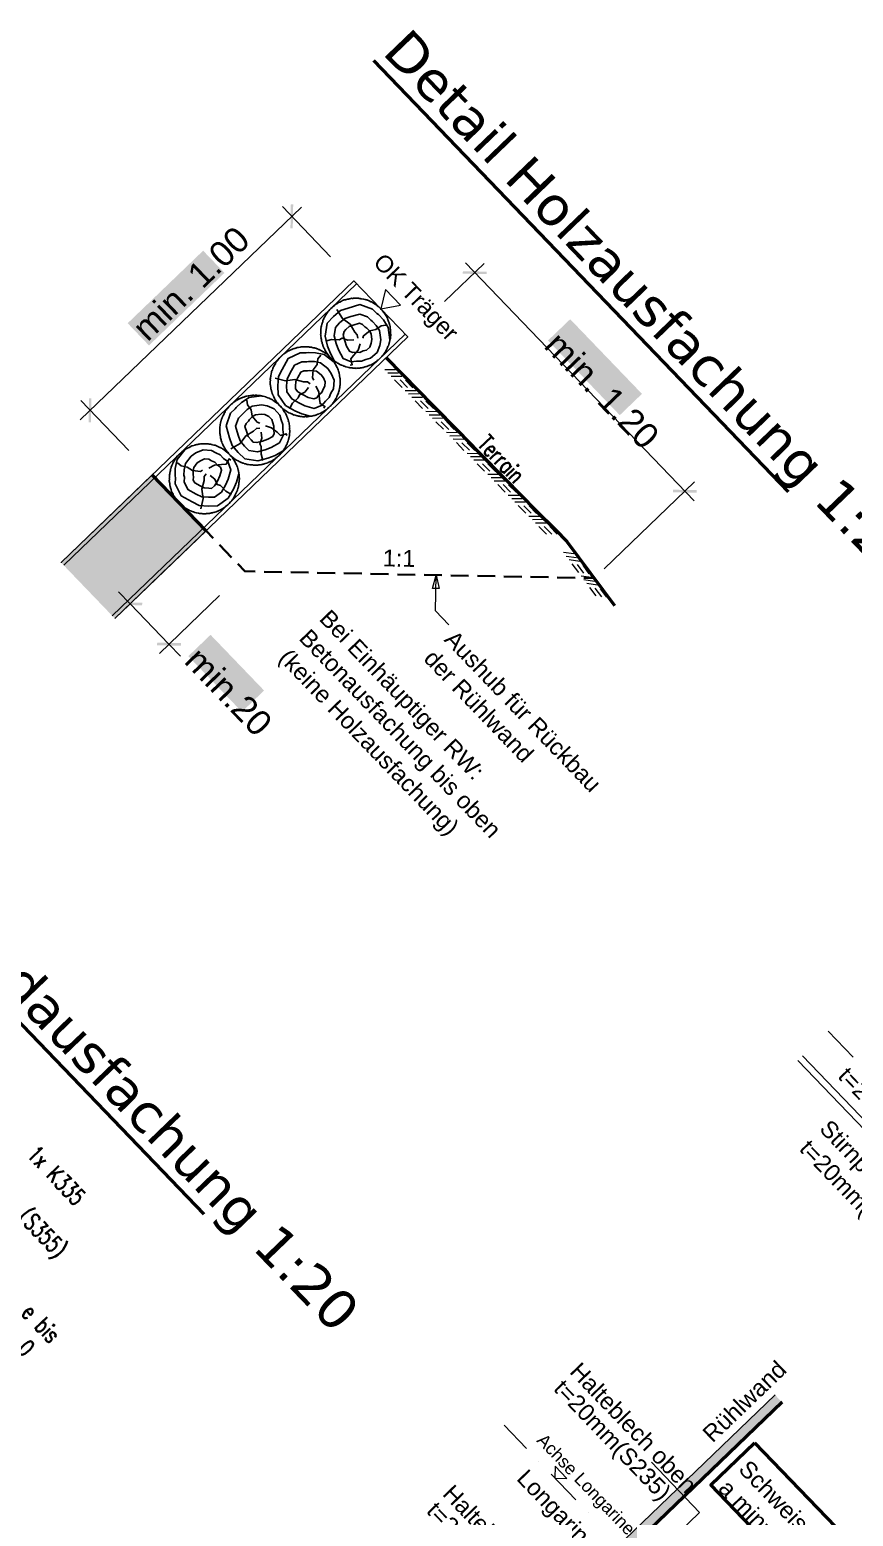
# Model space of a CAD drawing. Header units: metres. Extents: x 2687650.8 to 2687727.1, y 1234407.3 to 1234484.3.
# Drawn here: x 2687692.46 to 2687699.82, y 1234433.66 to 1234446.94 of the extents above; entities that cross this region are included whole.
import ezdxf

# ---------------------------------------------------------------- set-up
doc = ezdxf.new("R2010")
doc.units = ezdxf.units.M
for name, color, linetype in [('PDF_0', 7, 'Continuous'), ('PDF_A__BEML', 7, 'Continuous'), ('PDF_A__Text', 7, 'Continuous'), ('PDF_E_BETON', 7, 'Continuous'), ('PDF_S_1_SCHNITT', 7, 'Continuous'), ('PDF_STANDARD', 7, 'Continuous'), ('PDF_Text', 7, 'Continuous')]:
    doc.layers.add(name, color=color, linetype=linetype)
for name, color, linetype, true_color in [('PDF_A__Terrain', 7, 'Continuous', 0x7f7f7f), ('PDF_E_Farbe Beton', 7, 'Continuous', 0xdfff7f), ('PDF_E_Mauerwerk', 7, 'Continuous', 0xdd6d00), ('PDF_kan_sw_', 7, 'Continuous', 0xdadada), ('PDF_Rühlwand Träger u Vermassung', 7, 'Continuous', 0x0ac1ff)]:
    doc.layers.add(name, color=color, linetype=linetype, true_color=true_color)
doc.styles.add('PDF Arial', font='arial.ttf')
doc.styles.add('PDF Verdana', font='verdana.ttf')

# ---------------------------------------------------------------- blocks, each defined once
blk = doc.blocks.new('A$C1c84ec86')
at = {"layer": 'PDF_0', "transparency": 33554559}
for points in [[(3794, 2702.2), (3792.5, 2703.9), (3777.5, 2688.8), (3779, 2687.2)], [(4048.2, 2688.8), (4049.9, 2687.2), (4064.9, 2702.2), (4063.2, 2703.9)], [(3643.1, 2604.4), (3644.5, 2605.9), (3629.5, 2620.9), (3628, 2619.4)], [(3629.5, 2370.9), (3628, 2369.4), (3643.1, 2354.4), (3644.5, 2355.9)], [(3777.5, 2262.1), (3779, 2260.4), (3794, 2275.5), (3792.5, 2277.2)], [(3844.1, 2275.5), (3842.5, 2277.2), (3827.4, 2262.1), (3829.1, 2260.4)]]:
    blk.add_hatch(color=256, dxfattribs=at).paths.add_polyline_path(points)
at = {"layer": 'PDF_A__BEML', "true_color": 0xffffff, "transparency": 33554559}
for points in [[(3874.8, 2728.2), (3874.8, 2700.7), (3967.3, 2700.7), (3967.3, 2728.2)], [(3603.5, 2440.8), (3631, 2440.8), (3631, 2534.3), (3603.5, 2534.3)], [(3855.4, 2301.3), (3855.4, 2273.8), (3924.4, 2273.8), (3924.4, 2301.3)]]:
    blk.add_hatch(color=7, dxfattribs=at).paths.add_polyline_path(points)
at = {"layer": 'PDF_E_Farbe Beton', "true_color": 0xbfff7f, "transparency": 33554559}
for points in [[(3785.7, 2362.7), (3716.3, 2362.7), (3716.3, 2249.8), (3785.7, 2249.8)], [(4703.3, 2194.2), (4694.2, 2194.2), (4694.2, 1887), (4703.3, 1887)]]:
    blk.add_hatch(color=71, dxfattribs=at).paths.add_polyline_path(points)
at = {"layer": 'PDF_A__BEML', "lineweight": 25}
for points in [[(3773.7, 2695.6), (4068.5, 2695.6)], [(3785.7, 2658.2), (3785.7, 2707.5)], [(4056.5, 2595.5), (4056.5, 2707.5)], [(3636.3, 2350.6), (3636.3, 2624.7)], [(3686.2, 2612.6), (3624.2, 2612.6)], [(3686.2, 2362.7), (3624.2, 2362.7)], [(3835.7, 2331.3), (3835.7, 2256.8)], [(3785.7, 2318.8), (3785.7, 2256.8)], [(3850.7, 2268.7), (3835.7, 2268.7), (3785.7, 2268.7), (3770.7, 2268.7)]]:
    blk.add_lwpolyline(points, dxfattribs=at)
at = {"layer": 'PDF_A__Terrain', "lineweight": 18}
for points in [[(3785.7, 2585.8), (3802.4, 2586), (3815.6, 2586.2), (3828.7, 2586.2), (3841.8, 2586.4), (3854.9, 2586.6), (3868.1, 2586.6), (3881.2, 2586.8), (3894.3, 2587), (3907.4, 2587.2), (3920.6, 2587.2), (3933.7, 2587.5), (3946.8, 2587.7), (3959.9, 2587.9), (3973.1, 2587.9), (3986.2, 2588.1), (3999.3, 2588.3), (4016, 2588.5), (4031.7, 2586.4), (4044.8, 2584.9), (4057.7, 2583.2), (4070.8, 2581.7), (4086.5, 2579.6)], [(3799.3, 2584.3), (3792.5, 2577.5)], [(3803.3, 2584.3), (3796.7, 2577.5)], [(3807.5, 2584.5), (3801, 2577.5)], [(3805.2, 2577.5), (3814.7, 2577.7)], [(3808.6, 2581.1), (3818.1, 2581.1)], [(3812, 2584.5), (3821.5, 2584.5)], [(3825.5, 2584.7), (3818.7, 2577.7)], [(3829.5, 2584.7), (3823, 2577.7)], [(3833.8, 2584.7), (3827.2, 2577.9)], [(3831.4, 2577.9), (3841, 2577.9)], [(3834.8, 2581.3), (3844.4, 2581.5)], [(3838.2, 2584.7), (3847.7, 2584.9)], [(3851.8, 2584.9), (3845, 2578.1)], [(3855.8, 2584.9), (3849.2, 2578.1)], [(3860, 2585.1), (3853.5, 2578.1)], [(3857.7, 2578.1), (3867.2, 2578.4)], [(3861.1, 2581.7), (3870.6, 2581.7)], [(3864.5, 2585.1), (3874, 2585.1)], [(3878, 2585.3), (3871.2, 2578.4)], [(3882, 2585.3), (3875.5, 2578.4)], [(3886.3, 2585.3), (3879.7, 2578.6)], [(3883.9, 2578.6), (3893.5, 2578.6)], [(3887.3, 2582), (3896.9, 2582.2)], [(3890.7, 2585.3), (3900.2, 2585.6)], [(3904.3, 2585.6), (3897.5, 2578.8)], [(3908.3, 2585.6), (3901.7, 2578.8)], [(3912.5, 2585.6), (3906, 2578.8)], [(3910.2, 2578.8), (3919.7, 2579)], [(3913.6, 2582.2), (3923.1, 2582.4)], [(3917, 2585.8), (3926.5, 2585.8)], [(3930.5, 2585.8), (3923.7, 2579)], [(3934.5, 2586), (3928, 2579)], [(3938.8, 2586), (3932.2, 2579)], [(3936.4, 2579.2), (3946, 2579.2)], [(3939.8, 2582.6), (3949.3, 2582.6)], [(3943.2, 2586), (3952.7, 2586.2)], [(3956.8, 2586.2), (3950, 2579.2)], [(3960.8, 2586.2), (3954.4, 2579.4)], [(3965, 2586.2), (3958.4, 2579.4)], [(3962.7, 2579.4), (3972.2, 2579.6)], [(3966.1, 2582.8), (3975.6, 2583)], [(3969.5, 2586.4), (3979, 2586.4)], [(3983, 2586.4), (3976.2, 2579.6)], [(3987, 2586.6), (3980.7, 2579.6)], [(3991.5, 2586.6), (3984.7, 2579.6)], [(3988.9, 2579.8), (3998.5, 2579.8)], [(3992.3, 2583.2), (4001.8, 2583.2)], [(3995.7, 2586.6), (4005.2, 2586.8)], [(4028.3, 2585.3), (4020.9, 2579.4)], [(4032.3, 2584.7), (4025.1, 2578.8)], [(4036.8, 2584.3), (4029.1, 2578.4)], [(4033.4, 2577.9), (4042.9, 2576.7)], [(4037.2, 2580.9), (4046.5, 2579.6)], [(4041, 2583.9), (4050.3, 2582.6)], [(4054.3, 2582.2), (4046.9, 2576.2)], [(4058.6, 2581.5), (4051.2, 2575.6)], [(4062.8, 2581.1), (4055.2, 2575.2)], [(4063.2, 2577.5), (4072.8, 2576.5)], [(4067, 2580.5), (4076.3, 2579.4)], [(4059.4, 2574.5), (4068.9, 2573.5)]]:
    blk.add_lwpolyline(points, dxfattribs=at)
at = {"layer": 'PDF_A__Text', "lineweight": 35}
for points in [[(3898.3, 2604.8), (3904.9, 2604.8)], [(3901.7, 2604.8), (3901.7, 2589.8)], [(3906.8, 2595.5), (3912.3, 2595.5), (3912.3, 2597), (3911.9, 2598.3), (3911.5, 2599.1), (3910.6, 2599.7), (3909.1, 2599.7), (3908.3, 2599.1), (3907.2, 2597.6), (3906.8, 2595.5), (3906.8, 2594), (3907.2, 2591.9), (3908.3, 2590.4), (3909.1, 2589.8), (3910.6, 2589.8), (3911.5, 2590.4), (3912.3, 2591.9)], [(3915.1, 2589.8), (3915.1, 2599.7)], [(3915.1, 2595.5), (3915.7, 2597.6), (3916.5, 2599.1), (3917.4, 2599.7), (3918.9, 2599.7)], [(3921.2, 2589.8), (3921.2, 2599.7)], [(3921.2, 2595.5), (3921.6, 2597.6), (3922.7, 2599.1), (3923.5, 2599.7), (3925, 2599.7)], [(3932.8, 2597.6), (3931.8, 2599.1), (3930.9, 2599.7), (3929.4, 2599.7), (3928.6, 2599.1), (3927.8, 2597.6), (3927.1, 2595.5), (3927.1, 2594), (3927.8, 2591.9), (3928.6, 2590.4), (3929.4, 2589.8), (3930.9, 2589.8), (3931.8, 2590.4), (3932.8, 2591.9)], [(3932.8, 2599.7), (3932.8, 2589.8)], [(3936.4, 2599.7), (3936.4, 2589.8)], [(3939.8, 2589.8), (3939.8, 2599.7)], [(3939.8, 2597), (3941.1, 2599.1), (3942.1, 2599.7), (3943.4, 2599.7), (3944.5, 2599.1), (3944.9, 2597), (3944.9, 2589.8)], [(4079.3, 1872), (4080.2, 1872.9), (4081.6, 1875), (4081.6, 1859.9)], [(4103.4, 1859.9), (4103.4, 1875)], [(4110, 1875), (4103.4, 1864.8)], [(4114, 1875), (4119.3, 1875), (4116.4, 1869.3), (4117.8, 1869.3), (4118.7, 1868.4), (4119.3, 1867.8), (4119.7, 1865.7), (4119.7, 1864.2), (4119.3, 1862.1), (4118.3, 1860.6), (4117, 1859.9), (4115.5, 1859.9), (4114, 1860.6), (4113.6, 1861.4), (4113.2, 1862.7)], [(4123.3, 1875), (4128.4, 1875), (4125.7, 1869.3), (4127.1, 1869.3), (4128, 1868.4), (4128.4, 1867.8), (4129.1, 1865.7), (4129.1, 1864.2), (4128.4, 1862.1), (4127.6, 1860.6), (4126.1, 1859.9), (4124.8, 1859.9), (4123.3, 1860.6), (4122.9, 1861.4), (4122.5, 1862.7)], [(4137.3, 1875), (4132.7, 1875), (4132.2, 1868.4), (4132.7, 1869.3), (4134.1, 1869.9), (4135.4, 1869.9), (4136.9, 1869.3), (4137.7, 1867.8), (4138.2, 1865.7), (4138.2, 1864.2), (4137.7, 1862.1), (4136.9, 1860.6), (4135.4, 1859.9), (4134.1, 1859.9), (4132.7, 1860.6), (4132.2, 1861.4), (4131.8, 1862.7)], [(4086.7, 1859.9), (4091.8, 1869.9)], [(4091.8, 1859.9), (4086.7, 1869.9)], [(4105.8, 1868.4), (4110, 1859.9)], [(4126.1, 1828.6), (4125.2, 1830.1), (4123.8, 1830.7), (4122.1, 1830.7), (4120.6, 1830.1), (4119.7, 1828.6), (4119.7, 1827.1), (4120.2, 1825.9), (4120.6, 1825), (4121.6, 1824.4), (4124.4, 1822.9), (4125.2, 1822.3), (4125.7, 1821.4), (4126.1, 1820.2), (4126.1, 1818), (4125.2, 1816.6), (4123.8, 1815.7), (4122.1, 1815.7), (4120.6, 1816.6), (4119.7, 1818)], [(4129.9, 1830.7), (4135, 1830.7), (4132.2, 1825), (4133.7, 1825), (4134.6, 1824.4), (4135, 1823.8), (4135.4, 1821.4), (4135.4, 1820.2), (4135, 1818), (4134.1, 1816.6), (4132.7, 1815.7), (4131.4, 1815.7), (4129.9, 1816.6), (4129.5, 1817.2), (4129.1, 1818.7)], [(4143.9, 1830.7), (4139.2, 1830.7), (4138.8, 1824.4), (4139.2, 1825), (4140.5, 1825.9), (4142, 1825.9), (4143.4, 1825), (4144.3, 1823.8), (4144.7, 1821.4), (4144.7, 1820.2), (4144.3, 1818), (4143.4, 1816.6), (4142, 1815.7), (4140.5, 1815.7), (4139.2, 1816.6), (4138.8, 1817.2), (4138.2, 1818.7)], [(4153.2, 1830.7), (4148.5, 1830.7), (4148.1, 1824.4), (4148.5, 1825), (4149.8, 1825.9), (4151.3, 1825.9), (4152.5, 1825), (4153.6, 1823.8), (4154, 1821.4), (4154, 1820.2), (4153.6, 1818), (4152.5, 1816.6), (4151.3, 1815.7), (4149.8, 1815.7), (4148.5, 1816.6), (4148.1, 1817.2), (4147.5, 1818.7)], [(4176.3, 1764.3), (4182, 1764.3), (4182, 1765.8), (4181.5, 1767.2), (4180.9, 1767.9), (4180.1, 1768.7), (4178.6, 1768.7), (4177.7, 1767.9), (4176.9, 1766.4), (4176.3, 1764.3), (4176.3, 1763), (4176.9, 1760.7), (4177.7, 1759.4), (4178.6, 1758.6), (4180.1, 1758.6), (4180.9, 1759.4), (4182, 1760.7)], [(4193.6, 1758.6), (4193.6, 1773.6)], [(4193.6, 1766.4), (4194.5, 1767.9), (4195.3, 1768.7), (4196.8, 1768.7), (4197.6, 1767.9), (4198.7, 1766.4), (4199.1, 1764.3), (4199.1, 1763), (4198.7, 1760.7), (4197.6, 1759.4), (4196.8, 1758.6), (4195.3, 1758.6), (4194.5, 1759.4), (4193.6, 1760.7)], [(4202.7, 1768.7), (4202.7, 1758.6)], [(4211.2, 1766.4), (4210.8, 1767.9), (4209.3, 1768.7), (4208, 1768.7), (4206.5, 1767.9), (4206.1, 1766.4), (4206.5, 1765.1), (4207.4, 1764.3), (4209.7, 1763.6), (4210.8, 1763), (4211.2, 1761.5), (4211.2, 1760.7), (4210.8, 1759.4), (4209.3, 1758.6), (4208, 1758.6), (4206.5, 1759.4), (4206.1, 1760.7)]]:
    blk.add_lwpolyline(points, dxfattribs=at)
for points in [[(3936, 2604), (3936.4, 2603.3), (3937.1, 2604), (3936.4, 2604.8)], [(4202.3, 1773), (4202.7, 1772.1), (4203.4, 1773), (4202.7, 1773.6)], [(4200, 1748.6), (4198.7, 1748), (4197.6, 1745.9), (4197.2, 1742.3), (4197.2, 1740.1), (4197.6, 1736.5), (4198.7, 1734.4), (4200, 1733.6), (4201, 1733.6), (4202.3, 1734.4), (4203.4, 1736.5), (4203.8, 1740.1), (4203.8, 1742.3), (4203.4, 1745.9), (4202.3, 1748), (4201, 1748.6)]]:
    blk.add_lwpolyline(points, close=True, dxfattribs=at)
for centre, radius, start, end in [((4135, 1822.3), 21.9, 148.4845, 211.5155), ((4139.5, 1822.3), 20.7, 326.5028, 33.4972)]:
    blk.add_arc(centre, radius, start, end, dxfattribs=at)
at = {"layer": 'PDF_E_BETON', "lineweight": 50}
for points in [[(3785.7, 2585.8), (3806.5, 2586), (3845.2, 2586.4), (3877.4, 2586.8), (3903.2, 2587), (3937.1, 2587.5), (3977.1, 2587.7), (4001.4, 2588.3), (4016, 2588.5), (4086.5, 2579.6)], [(3785.7, 2362.7), (3716.3, 2362.7)], [(4703.3, 2194.2), (4703.3, 1887)]]:
    blk.add_lwpolyline(points, dxfattribs=at)
at = {"layer": 'PDF_E_BETON', "lineweight": 35}
for points in [[(4049.9, 2576.9), (4056.5, 2583.4)], [(4033.2, 2559.9), (4044.4, 2571.2)], [(4016.2, 2543.2), (4027.5, 2554.4)], [(3999.5, 2526.3), (4010.7, 2537.5)], [(3982.6, 2509.6), (3993.8, 2520.8)], [(3965.9, 2492.6), (3977.1, 2503.8)], [(3948.9, 2475.9), (3960.1, 2487.1)], [(3932.2, 2459), (3943.4, 2470.2)], [(3915.3, 2442), (3926.5, 2453.3)], [(3898.3, 2425.3), (3909.6, 2436.5)], [(3881.6, 2408.4), (3892.8, 2419.6)], [(3864.7, 2391.7), (3875.9, 2402.9)], [(3848, 2374.7), (3859.2, 2385.9)], [(3826.6, 2362.7), (3835.7, 2362.7), (3842.2, 2369.2)], [(3785.7, 2362.7), (3794.8, 2362.7)], [(3802.9, 2362.7), (3818.7, 2362.7)]]:
    blk.add_lwpolyline(points, dxfattribs=at)
at = {"layer": 'PDF_E_BETON', "lineweight": 50}
blk.add_lwpolyline([(4712.4, 2151.4), (4816.6, 2151.4), (4816.6, 2097.2), (4712.4, 2097.2)], close=True, dxfattribs=at)
at = {"layer": 'PDF_E_Mauerwerk', "lineweight": 25}
for points in [[(3751.6, 2550.2), (3753.3, 2550.2), (3755, 2550.4), (3755.5, 2550.4), (3756.5, 2550.6), (3757.1, 2550.8), (3757.6, 2550.8), (3758.2, 2551.1), (3758.8, 2551.1), (3759.3, 2551.3), (3759.9, 2551.5), (3760.3, 2551.7), (3761, 2551.7), (3761.4, 2551.9), (3762, 2552.1), (3762.4, 2552.3), (3762.9, 2552.5), (3763.9, 2553), (3765, 2553.4), (3765.4, 2553.8), (3766, 2554), (3766.5, 2554.2), (3766.9, 2554.4), (3767.9, 2555.1), (3768.8, 2555.7), (3769.2, 2556.1), (3769.6, 2556.3), (3770.1, 2556.8), (3770.5, 2557), (3771.3, 2557.8), (3771.8, 2558), (3772.2, 2558.5), (3772.6, 2558.9), (3773, 2559.3), (3773.4, 2559.7), (3773.9, 2559.9), (3774.3, 2560.4), (3774.5, 2560.8), (3774.9, 2561.2), (3775.4, 2561.6), (3775.6, 2562.1), (3776, 2562.5), (3776.2, 2563.1), (3776.6, 2563.5), (3777, 2564), (3777.5, 2564.8), (3777.9, 2565.2), (3778.1, 2565.9), (3778.3, 2566.3), (3778.7, 2566.7), (3779, 2567.4), (3779.2, 2567.8), (3779.4, 2568.2), (3779.6, 2568.8), (3780, 2569.9), (3780.2, 2570.3), (3780.4, 2570.7), (3780.9, 2571.8), (3781.1, 2572.9), (3781.3, 2573.5), (3781.5, 2574.1), (3781.5, 2574.5), (3781.7, 2575.2), (3781.7, 2575.6), (3781.9, 2576.2), (3781.9, 2576.7), (3782.1, 2577.3), (3782.1, 2577.9), (3782.1, 2578.4), (3782.1, 2579), (3782.3, 2579.4), (3782.3, 2580.7), (3782.3, 2582.2), (3782.3, 2583.4), (3782.1, 2583.9), (3782.1, 2584.5), (3782.1, 2585.1), (3782.1, 2585.6), (3781.9, 2586.2), (3781.9, 2586.6), (3781.7, 2587.2), (3781.7, 2587.7), (3781.5, 2588.3), (3781.5, 2588.9), (3781.3, 2589.4), (3781.1, 2590), (3780.9, 2591.1), (3780.4, 2592.1), (3780.2, 2592.5), (3780, 2593.2), (3779.6, 2594), (3779.4, 2594.7), (3779.2, 2595.1), (3779, 2595.5), (3778.7, 2596.1), (3778.3, 2596.6), (3778.1, 2597), (3777.9, 2597.6), (3777.5, 2598), (3777, 2598.9), (3776.6, 2599.3), (3776.2, 2599.9), (3776, 2600.4), (3775.6, 2600.8), (3775.4, 2601.2), (3774.9, 2601.6), (3774.5, 2602.1), (3774.3, 2602.5), (3773.9, 2602.9), (3773.4, 2603.3), (3773, 2603.5), (3772.6, 2604), (3772.2, 2604.4), (3771.8, 2604.8), (3771.3, 2605.2), (3770.5, 2605.9), (3770.1, 2606.1), (3769.6, 2606.5), (3769.2, 2606.9), (3768.8, 2607.1), (3767.9, 2607.8), (3766.9, 2608.4), (3766.5, 2608.6), (3766, 2608.8), (3765.4, 2609.3), (3765, 2609.5), (3763.9, 2609.9), (3762.9, 2610.3), (3762.4, 2610.5), (3762, 2610.7), (3761.4, 2611), (3761, 2611.2), (3760.3, 2611.4), (3759.9, 2611.4), (3759.3, 2611.6), (3758.8, 2611.8), (3758.2, 2611.8), (3757.6, 2612), (3757.1, 2612), (3756.5, 2612.2), (3755.5, 2612.4), (3755, 2612.4), (3753.3, 2612.6), (3751.6, 2612.6), (3750.6, 2612.6), (3748.9, 2612.6), (3748.3, 2612.6), (3747.8, 2612.4), (3747.2, 2612.4), (3746.1, 2612.2), (3745.5, 2612.2), (3745.1, 2612), (3744.4, 2612), (3743.8, 2611.8), (3743.4, 2611.8), (3742.8, 2611.6), (3742.3, 2611.4), (3741.7, 2611.4), (3741.3, 2611.2), (3740.6, 2611), (3740.2, 2610.7), (3739.6, 2610.5), (3739.2, 2610.3), (3738.7, 2610.1), (3738.1, 2609.9), (3737, 2609.5), (3736.6, 2609.3), (3736.2, 2608.8), (3735.1, 2608.4), (3734.3, 2607.8), (3733.9, 2607.6), (3732.4, 2606.5), (3732, 2606.1), (3731.5, 2605.9), (3731.1, 2605.5), (3730.7, 2605.2), (3730.3, 2604.8), (3729.8, 2604.4), (3729.4, 2604), (3729, 2603.5), (3728.4, 2602.9), (3727.9, 2602.5), (3727.5, 2602.1), (3727.1, 2601.6), (3726.9, 2601.2), (3726.5, 2600.8), (3726, 2600.4), (3725.2, 2598.9), (3724.8, 2598.5), (3724.6, 2598), (3724.3, 2597.6), (3723.9, 2597), (3723.7, 2596.6), (3723.5, 2596.1), (3723.3, 2595.5), (3722.9, 2595.1), (3722.6, 2594.7), (3722.4, 2594), (3722, 2593.2), (3721.8, 2592.5), (3721.6, 2592.1), (3721.4, 2591.5), (3721.4, 2591.1), (3721.2, 2590.4), (3721, 2590), (3720.7, 2589.4), (3720.7, 2588.9), (3720.5, 2588.3), (3720.5, 2587.7), (3720.3, 2587.2), (3720.3, 2586.6), (3720.1, 2586.2), (3720.1, 2585.6), (3720.1, 2585.1), (3719.9, 2583.4), (3719.9, 2582.2), (3719.9, 2580.7), (3719.9, 2579.4), (3720.1, 2577.9), (3720.1, 2577.3), (3720.1, 2576.7), (3720.3, 2576.2), (3720.3, 2575.6), (3720.5, 2575.2), (3720.5, 2574.5), (3720.7, 2574.1), (3720.7, 2573.5), (3721, 2572.9), (3721.2, 2572.4), (3721.4, 2571.8), (3721.4, 2571.4), (3721.6, 2570.7), (3721.8, 2570.3), (3722, 2569.9), (3722.4, 2568.8), (3722.6, 2568.2), (3722.9, 2567.8), (3723.3, 2567.4), (3723.5, 2566.7), (3723.7, 2566.3), (3723.9, 2565.9), (3724.3, 2565.2), (3724.6, 2564.8), (3724.8, 2564.4), (3725.2, 2564), (3726, 2562.5), (3726.5, 2562.1), (3726.9, 2561.6), (3727.1, 2561.2), (3727.5, 2560.8), (3727.9, 2560.4), (3728.4, 2559.9), (3729, 2559.3), (3729.4, 2558.9), (3729.8, 2558.5), (3730.3, 2558), (3730.7, 2557.8), (3731.1, 2557.4), (3731.5, 2557), (3732, 2556.8), (3732.4, 2556.3), (3733.9, 2555.5), (3734.3, 2555.1), (3735.1, 2554.4), (3736.2, 2554), (3736.6, 2553.8), (3737, 2553.4), (3738.1, 2553), (3738.7, 2552.7), (3739.2, 2552.5), (3739.6, 2552.3), (3740.2, 2552.1), (3740.6, 2551.9), (3741.3, 2551.7), (3741.7, 2551.7), (3742.3, 2551.5), (3742.8, 2551.3), (3743.4, 2551.1), (3743.8, 2551.1), (3744.4, 2550.8), (3745.1, 2550.8), (3745.5, 2550.6), (3746.1, 2550.6), (3747.2, 2550.4), (3747.8, 2550.4), (3748.3, 2550.4), (3748.9, 2550.2), (3750.6, 2550.2), (3751, 2550.2)], [(3747.8, 2599.3), (3741.3, 2595.9), (3737.3, 2588.5), (3734.9, 2583.4), (3734.5, 2577.5), (3734.9, 2572), (3739.4, 2566.1), (3745.7, 2562.5), (3751.2, 2560.2), (3759.5, 2557.8), (3766.7, 2560.8), (3769.4, 2564.6), (3772.6, 2567.8), (3774.3, 2571.8), (3776.4, 2575.6), (3776.8, 2583.2), (3774.1, 2589.4), (3770.9, 2593.6), (3764.1, 2598.5), (3758.8, 2599.5), (3753.8, 2599.5), (3752.1, 2599.3)], [(3749.7, 2591.3), (3747, 2590), (3744.4, 2584.9), (3742.8, 2581.5), (3742.5, 2577.3), (3742.8, 2575), (3744.7, 2572.2), (3749.3, 2569.7), (3753.8, 2567.6), (3758.8, 2566.3), (3761.6, 2567.4), (3763.5, 2569.9), (3766, 2572.2), (3767.1, 2575.2), (3768.6, 2577.9), (3768.8, 2581.7), (3767.1, 2585.3), (3765.2, 2587.9), (3761, 2591.1), (3758, 2591.7), (3754.6, 2591.7), (3752.7, 2591.3)], [(3773.4, 2497.3), (3773.9, 2497.7), (3774.3, 2497.9), (3774.7, 2498.3), (3774.9, 2498.8), (3775.4, 2499.2), (3775.8, 2499.8), (3776, 2500.3), (3776.4, 2500.7), (3776.6, 2501.1), (3777, 2501.5), (3777.3, 2501.9), (3778.1, 2503.4), (3778.5, 2503.8), (3778.7, 2504.3), (3779, 2504.9), (3779.2, 2505.3), (3779.4, 2505.8), (3779.8, 2506.8), (3780, 2507.4), (3780.2, 2507.9), (3780.6, 2508.9), (3781.3, 2511), (3781.5, 2511.7), (3781.5, 2512.1), (3781.7, 2512.7), (3781.7, 2513.2), (3781.9, 2513.8), (3781.9, 2514.4), (3782.1, 2514.9), (3782.1, 2515.5), (3782.1, 2516.5), (3782.3, 2518.2), (3782.3, 2519.9), (3782.3, 2520.4), (3782.3, 2521), (3782.1, 2522.7), (3781.9, 2523.7), (3781.9, 2524.2), (3781.7, 2524.8), (3781.7, 2525.4), (3781.5, 2525.9), (3781.3, 2526.5), (3781.3, 2526.9), (3780.9, 2528.6), (3780.6, 2529), (3780.4, 2529.7), (3780.2, 2530.1), (3780, 2530.7), (3779.6, 2531.6), (3779, 2533.3), (3778.5, 2533.7), (3778.3, 2534.1), (3778.1, 2534.5), (3777.7, 2535.2), (3777.5, 2535.6), (3777.3, 2536), (3776.8, 2536.4), (3776.6, 2536.9), (3776.2, 2537.5), (3776, 2537.9), (3775.6, 2538.4), (3775.1, 2538.8), (3774.9, 2539.2), (3774.5, 2539.6), (3774.1, 2540), (3773.7, 2540.5), (3773.4, 2540.9), (3773, 2541.1), (3772.6, 2541.5), (3772.2, 2541.9), (3771.8, 2542.4), (3771.3, 2542.6), (3770.9, 2543), (3770.5, 2543.4), (3770.1, 2543.6), (3768.2, 2544.9), (3766.3, 2546.2), (3765.8, 2546.4), (3765.4, 2546.6), (3764.8, 2547), (3763.9, 2547.5), (3762.9, 2547.9), (3762.2, 2548.1), (3761.8, 2548.3), (3760.7, 2548.5), (3759.1, 2549.1), (3758.6, 2549.1), (3758, 2549.4), (3757.6, 2549.4), (3756.9, 2549.6), (3756.5, 2549.6), (3755.9, 2549.8), (3754.8, 2550), (3754.2, 2550), (3753.8, 2550), (3753.1, 2550), (3752.5, 2550.2), (3752.1, 2550.2), (3751.4, 2550.2), (3750.4, 2550.2), (3748.7, 2550), (3747.6, 2550), (3747, 2549.8), (3745.9, 2549.8), (3745.3, 2549.6), (3744.9, 2549.6), (3744.2, 2549.4), (3743.2, 2549.1), (3742.8, 2548.9), (3741.1, 2548.5), (3740.6, 2548.3), (3740, 2548.1), (3739.6, 2547.9), (3738.9, 2547.7), (3738.5, 2547.5), (3737.5, 2547), (3737, 2546.8), (3736.6, 2546.6), (3736, 2546.4), (3735.6, 2546), (3735.1, 2545.8), (3734.1, 2545.1), (3733.2, 2544.5), (3732.8, 2544.3), (3732.4, 2543.9), (3732, 2543.6), (3731.5, 2543.2), (3730.9, 2542.8), (3730.5, 2542.6), (3730.3, 2542.2), (3729.8, 2541.7), (3729.4, 2541.3), (3728.6, 2540.7), (3728.2, 2540.3), (3727.7, 2539.8), (3727.5, 2539.4), (3727.1, 2539), (3726.7, 2538.6), (3726, 2537.7), (3725.8, 2537.3), (3725.4, 2536.7), (3724.8, 2535.8), (3724.1, 2535), (3723.9, 2534.3), (3723.7, 2533.9), (3723.5, 2533.5), (3723.1, 2532.8), (3722.9, 2532.4), (3722.4, 2531.4), (3722.2, 2530.9), (3722, 2530.3), (3721.8, 2529.9), (3721.6, 2529.5), (3721.4, 2528.8), (3721, 2527.3), (3720.7, 2526.7), (3720.5, 2525.7), (3720.5, 2525), (3720.3, 2524.6), (3720.3, 2524), (3720.1, 2522.9), (3719.9, 2522.3), (3719.9, 2521.2), (3719.9, 2519.5), (3719.9, 2518.5), (3719.9, 2517.8), (3719.9, 2517.4), (3719.9, 2516.8), (3719.9, 2516.3), (3719.9, 2515.7), (3720.1, 2515.1), (3720.1, 2514.6), (3720.1, 2514), (3720.3, 2513.6), (3720.5, 2512.3), (3720.5, 2511.9), (3720.7, 2511.3), (3721, 2510.8), (3721.4, 2509.1), (3721.8, 2508.1), (3721.8, 2507.7), (3722, 2507), (3722.4, 2506.2), (3723.1, 2505.1), (3723.3, 2504.7), (3723.5, 2504.1), (3723.7, 2503.6), (3724.1, 2503.2), (3725, 2501.7), (3725.8, 2500.5), (3726.2, 2500), (3726.5, 2499.4), (3726.9, 2499), (3727.3, 2498.6), (3727.7, 2498.1), (3727.9, 2497.9), (3728.4, 2497.5), (3728.8, 2497.1), (3729.2, 2496.7), (3729.6, 2496.2), (3730.1, 2495.8), (3730.3, 2495.4), (3730.7, 2495.2), (3731.1, 2494.7), (3731.7, 2494.3), (3732.2, 2494.1), (3732.6, 2493.7), (3733, 2493.5), (3733.4, 2493.1), (3733.9, 2492.8), (3734.3, 2492.4), (3734.9, 2492.2), (3735.3, 2492), (3735.8, 2491.6), (3736.2, 2491.4), (3736.8, 2491.1), (3738.3, 2490.3), (3739.4, 2489.9), (3739.8, 2489.7), (3740.4, 2489.7), (3740.9, 2489.5), (3741.3, 2489.2), (3743, 2488.8), (3743.6, 2488.6), (3744, 2488.4), (3744.7, 2488.4), (3745.1, 2488.2), (3745.7, 2488.2), (3746.1, 2488), (3747.4, 2488), (3748.9, 2487.8), (3749.5, 2487.8), (3750.2, 2487.8), (3751.6, 2487.8), (3753.3, 2487.8), (3754.6, 2487.8), (3755, 2488), (3755.7, 2488), (3756.1, 2488.2), (3756.7, 2488.2), (3757.1, 2488.2), (3757.8, 2488.4), (3758.4, 2488.6), (3758.8, 2488.6), (3761, 2489.2), (3762, 2489.7), (3762.7, 2489.9), (3763.1, 2490.1), (3763.5, 2490.3), (3764.1, 2490.5), (3764.6, 2490.7), (3765.2, 2490.9), (3765.6, 2491.1), (3766, 2491.6), (3766.5, 2491.8), (3767.9, 2492.6), (3768.4, 2493.1), (3769, 2493.3), (3769.4, 2493.7), (3769.8, 2493.9), (3770.3, 2494.3), (3770.7, 2494.5), (3771.1, 2495), (3771.5, 2495.4), (3772, 2495.6), (3772.4, 2496), (3772.8, 2496.4), (3773.2, 2496.9)], [(3736.2, 2529.2), (3733.9, 2522.3), (3736.2, 2514.2), (3738.3, 2508.9), (3742.1, 2504.5), (3746.1, 2500.9), (3753.8, 2499.6), (3760.7, 2501.7), (3766.3, 2503.8), (3773.7, 2508.1), (3776.6, 2515.3), (3776, 2519.9), (3776, 2524.4), (3774.3, 2528.4), (3773.2, 2532.8), (3767.9, 2538.4), (3761.8, 2540.7), (3756.5, 2541.5), (3748.3, 2540.3), (3743.8, 2537.3), (3740.2, 2533.7), (3739.2, 2532.2)], [(3743.2, 2524.8), (3742.1, 2522.1), (3743.8, 2516.8), (3745.1, 2513.2), (3747.8, 2510), (3749.7, 2508.3), (3753.1, 2507.9), (3758.2, 2509.4), (3762.9, 2511), (3767.3, 2513.8), (3768.6, 2516.3), (3767.9, 2519.5), (3768.2, 2522.9), (3766.9, 2525.9), (3766, 2528.8), (3763.5, 2531.6), (3759.7, 2533.1), (3756.5, 2533.5), (3751.2, 2532.6), (3748.9, 2530.9), (3746.4, 2528.6), (3745.3, 2527.1)], [(3782.3, 2457.5), (3782.3, 2458.1), (3782.1, 2458.6), (3782.1, 2459.2), (3782.1, 2459.8), (3781.9, 2461.3), (3781.9, 2461.9), (3781.7, 2462.6), (3781.7, 2463), (3781.5, 2463.6), (3781.3, 2464.7), (3781.1, 2465.1), (3780.9, 2465.7), (3780.6, 2466.2), (3780.6, 2466.8), (3780.4, 2467.2), (3780.2, 2467.9), (3780, 2468.3), (3779.8, 2468.9), (3779.6, 2469.3), (3779, 2470.4), (3778.7, 2470.8), (3778.5, 2471.3), (3777.9, 2472.3), (3777.5, 2473.2), (3777, 2473.8), (3776.8, 2474.2), (3776.4, 2474.6), (3776.2, 2475.1), (3775.8, 2475.5), (3775.6, 2475.9), (3775.1, 2476.3), (3774.7, 2476.8), (3774.3, 2477.2), (3774.1, 2477.6), (3773.7, 2478), (3772.8, 2478.9), (3772.4, 2479.1), (3772, 2479.5), (3771.5, 2479.9), (3771.1, 2480.4), (3770.7, 2480.6), (3770.3, 2481), (3769.8, 2481.4), (3769.4, 2481.6), (3768.6, 2482.3), (3768.2, 2482.7), (3767.7, 2482.9), (3766.7, 2483.5), (3766.3, 2483.7), (3765.6, 2484), (3765.2, 2484.4), (3764.8, 2484.6), (3763.7, 2485), (3763.3, 2485.2), (3762.7, 2485.4), (3762.2, 2485.6), (3761.6, 2485.9), (3761.2, 2486.1), (3759.1, 2486.7), (3758.4, 2486.7), (3758, 2486.9), (3757.4, 2486.9), (3756.3, 2487.1), (3755.7, 2487.3), (3754.6, 2487.6), (3752.9, 2487.6), (3752.5, 2487.6), (3751.9, 2487.6), (3751.4, 2487.8), (3750.8, 2487.8), (3750.2, 2487.6), (3749.7, 2487.6), (3749.1, 2487.6), (3747.4, 2487.6), (3747, 2487.3), (3746.4, 2487.3), (3745.7, 2487.1), (3745.3, 2487.1), (3744.7, 2486.9), (3744.2, 2486.9), (3743.2, 2486.7), (3742.5, 2486.5), (3741.1, 2486.1), (3740.4, 2485.9), (3740, 2485.6), (3739.4, 2485.4), (3738.3, 2485), (3736.8, 2484.4), (3736.4, 2484), (3735.3, 2483.5), (3734.1, 2482.7), (3733.7, 2482.3), (3733, 2482), (3732.6, 2481.6), (3732.2, 2481.4), (3731.7, 2481), (3731.3, 2480.6), (3730.9, 2480.4), (3730.5, 2479.9), (3730.1, 2479.5), (3729.6, 2479.1), (3729.2, 2478.9), (3728.8, 2478.4), (3728.6, 2478), (3728.2, 2477.6), (3727.7, 2477.2), (3727.3, 2476.8), (3727.1, 2476.3), (3726.7, 2475.9), (3726.2, 2475.5), (3726, 2475.1), (3725, 2473.8), (3724.8, 2473.2), (3724.3, 2472.7), (3724.1, 2472.3), (3723.9, 2471.9), (3723.5, 2471.3), (3723.3, 2470.8), (3723.1, 2470.4), (3722.9, 2469.8), (3722.6, 2469.3), (3722.4, 2468.9), (3722.2, 2468.3), (3722, 2467.9), (3721.6, 2466.8), (3721.4, 2466.2), (3721.2, 2465.7), (3721, 2465.1), (3721, 2464.7), (3720.7, 2464.1), (3720.5, 2463.6), (3720.5, 2463), (3720.3, 2462.6), (3720.3, 2461.9), (3720.1, 2461.3), (3720.1, 2460.2), (3719.9, 2458.6), (3719.9, 2458.1), (3719.9, 2457.1), (3719.9, 2455.8), (3719.9, 2454.1), (3720.1, 2452.6), (3720.1, 2452), (3720.1, 2451.4), (3720.3, 2450.9), (3720.3, 2450.3), (3720.5, 2449.9), (3720.5, 2449.2), (3720.7, 2448.8), (3721, 2448.2), (3721, 2447.8), (3721.2, 2447.1), (3721.8, 2445.6), (3722, 2445), (3722.2, 2444.6), (3722.4, 2443.9), (3722.6, 2443.5), (3722.9, 2443.1), (3723.1, 2442.5), (3723.3, 2442), (3723.5, 2441.6), (3723.9, 2441), (3724.1, 2440.6), (3724.3, 2440.1), (3724.8, 2439.5), (3725, 2439.1), (3725.4, 2438.7), (3726, 2437.8), (3726.2, 2437.4), (3726.7, 2437), (3727.3, 2436.1), (3727.7, 2435.7), (3728.2, 2435.3), (3728.6, 2434.8), (3728.8, 2434.4), (3729.2, 2434), (3729.6, 2433.6), (3730.1, 2433.4), (3730.5, 2432.9), (3730.9, 2432.5), (3731.3, 2432.1), (3731.7, 2431.9), (3732.2, 2431.5), (3732.6, 2431.2), (3733, 2430.8), (3733.7, 2430.6), (3734.1, 2430.2), (3734.5, 2430), (3734.9, 2429.6), (3736.4, 2428.9), (3736.8, 2428.5), (3738.3, 2427.9), (3739.4, 2427.4), (3740, 2427.2), (3740.4, 2427), (3741.5, 2426.6), (3742.5, 2426.4), (3743.2, 2426.2), (3743.6, 2426), (3744.2, 2426), (3744.7, 2425.7), (3745.3, 2425.7), (3745.7, 2425.5), (3746.4, 2425.5), (3747, 2425.5), (3747.4, 2425.3), (3748.5, 2425.3), (3750.2, 2425.1), (3751.9, 2425.1), (3752.5, 2425.1), (3752.9, 2425.3), (3753.6, 2425.3), (3754.6, 2425.3), (3755.7, 2425.5), (3756.3, 2425.5), (3757.4, 2425.7), (3758, 2426), (3758.4, 2426), (3759.1, 2426.2), (3760.5, 2426.6), (3761.6, 2427), (3762.2, 2427.2), (3762.7, 2427.4), (3763.3, 2427.6), (3763.7, 2427.9), (3764.8, 2428.3), (3765.2, 2428.5), (3765.6, 2428.9), (3766.3, 2429.1), (3766.7, 2429.3), (3767.1, 2429.6), (3767.7, 2430), (3768.2, 2430.2), (3768.6, 2430.6), (3769.4, 2431.2), (3770.3, 2431.9), (3771.1, 2432.5), (3772, 2433.4), (3772.8, 2434), (3773.7, 2434.8), (3774.1, 2435.3), (3774.3, 2435.7), (3774.7, 2436.1), (3775.1, 2436.5), (3775.6, 2437), (3775.8, 2437.4), (3776.2, 2437.8), (3776.4, 2438.2), (3776.8, 2438.7), (3777, 2439.1), (3777.5, 2439.5), (3777.9, 2440.6), (3778.3, 2441), (3778.5, 2441.6), (3778.7, 2442), (3779, 2442.5), (3779.6, 2443.5), (3780, 2444.6), (3780.2, 2445), (3780.4, 2445.6), (3780.6, 2446.1), (3780.6, 2446.7), (3780.9, 2447.1), (3781.3, 2448.2), (3781.3, 2448.8), (3781.5, 2449.2), (3781.7, 2449.9), (3781.7, 2450.3), (3781.9, 2450.9), (3781.9, 2452), (3782.1, 2452.6), (3782.1, 2453), (3782.1, 2453.7), (3782.1, 2454.1), (3782.3, 2454.7), (3782.3, 2455.4), (3782.3, 2456.4)], [(3733.2, 2453.3), (3736.6, 2446.5), (3744, 2442.7), (3748.9, 2440.3), (3755, 2439.9), (3760.3, 2440.1), (3766.5, 2444.8), (3770.1, 2451.1), (3772.4, 2456.4), (3774.5, 2464.7), (3771.8, 2471.9), (3767.9, 2474.9), (3764.8, 2478), (3760.7, 2479.7), (3756.9, 2481.8), (3749.3, 2482), (3743.2, 2479.5), (3738.9, 2476.3), (3734.1, 2469.6), (3733, 2464.3), (3733, 2459.2), (3733.2, 2457.5)], [(3741.3, 2455), (3742.5, 2452.4), (3747.4, 2449.9), (3751, 2448.2), (3755, 2448), (3757.6, 2448), (3760.3, 2450.1), (3762.9, 2454.5), (3765, 2459.2), (3766.3, 2464.3), (3765.2, 2466.8), (3762.7, 2468.7), (3760.3, 2471.3), (3757.4, 2472.5), (3754.6, 2474), (3750.8, 2474), (3747.2, 2472.5), (3744.7, 2470.6), (3741.5, 2466.4), (3740.9, 2463.4), (3740.9, 2459.8), (3741.3, 2458.1)], [(3772.8, 2416.4), (3772.4, 2416.9), (3772, 2417.1), (3771.5, 2417.5), (3771.1, 2417.9), (3770.7, 2418.3), (3770.3, 2418.5), (3769.8, 2419), (3769.4, 2419.2), (3769, 2419.6), (3768.4, 2419.8), (3767.9, 2420.2), (3767.5, 2420.5), (3767.1, 2420.7), (3766.5, 2421.1), (3766, 2421.3), (3765.6, 2421.5), (3765.2, 2421.9), (3764.1, 2422.4), (3763.5, 2422.6), (3763.1, 2422.8), (3762.7, 2423), (3762, 2423.2), (3760.5, 2423.6), (3759.5, 2424), (3758.8, 2424.3), (3758.4, 2424.3), (3757.8, 2424.5), (3757.1, 2424.5), (3756.7, 2424.7), (3756.1, 2424.7), (3755.7, 2424.9), (3755, 2424.9), (3752.9, 2425.1), (3752.3, 2425.1), (3751.6, 2425.1), (3751.2, 2425.1), (3750.6, 2425.1), (3750.2, 2425.1), (3749.5, 2425.1), (3748.9, 2425.1), (3747.4, 2424.9), (3746.1, 2424.7), (3745.7, 2424.7), (3745.1, 2424.7), (3744.7, 2424.5), (3744, 2424.3), (3743.6, 2424.3), (3743, 2424), (3742.3, 2424), (3741.9, 2423.8), (3741.3, 2423.6), (3740.9, 2423.4), (3740.4, 2423.2), (3739.8, 2423), (3739.4, 2422.8), (3738.7, 2422.6), (3736.8, 2421.7), (3736.2, 2421.5), (3735.8, 2421.1), (3735.3, 2420.9), (3734.3, 2420.2), (3733.9, 2420), (3733.4, 2419.8), (3732.6, 2419.2), (3732.2, 2418.8), (3731.7, 2418.3), (3731.1, 2418.1), (3730.7, 2417.7), (3730.3, 2417.3), (3729.6, 2416.6), (3729.2, 2416.2), (3728.8, 2415.8), (3728.4, 2415.4), (3727.9, 2414.9), (3727.3, 2414.1), (3726.9, 2413.7), (3726.5, 2413.3), (3726.2, 2412.8), (3725.8, 2412.4), (3725.6, 2412), (3725.2, 2411.6), (3725, 2411.1), (3724.6, 2410.5), (3724.3, 2410.1), (3724.1, 2409.7), (3723.7, 2409.2), (3723.5, 2408.6), (3723.3, 2408.2), (3723.1, 2407.8), (3722.4, 2406.7), (3722.2, 2406.3), (3722, 2405.6), (3721.8, 2405.2), (3721.4, 2403.5), (3721, 2402), (3720.7, 2401.4), (3720.5, 2401), (3720.5, 2400.3), (3720.3, 2399.9), (3720.3, 2399.3), (3720.1, 2398.6), (3720.1, 2398.2), (3720.1, 2397.6), (3719.9, 2397.2), (3719.9, 2396.5), (3719.9, 2395.9), (3719.9, 2395.5), (3719.9, 2394.8), (3719.9, 2394.4), (3719.9, 2393.1), (3719.9, 2391.5), (3719.9, 2391), (3719.9, 2390.4), (3720.3, 2388.7), (3720.3, 2388.3), (3720.5, 2387.6), (3720.5, 2387.2), (3720.7, 2386.6), (3721, 2385.5), (3721.2, 2385.1), (3721.2, 2384.5), (3721.4, 2384), (3721.6, 2383.4), (3721.8, 2383), (3722, 2382.4), (3722.2, 2381.9), (3722.4, 2381.3), (3723.1, 2379.8), (3723.5, 2379.4), (3723.7, 2379), (3723.9, 2378.3), (3724.1, 2377.9), (3724.6, 2377.5), (3724.8, 2377.1), (3725.2, 2376.4), (3726, 2375.2), (3726.5, 2374.7), (3727.1, 2373.9), (3728.2, 2372.6), (3728.6, 2372.2), (3729, 2371.8), (3729.4, 2371.3), (3729.8, 2371.1), (3730.3, 2370.7), (3730.5, 2370.3), (3730.9, 2369.9), (3731.5, 2369.7), (3732, 2369.2), (3732.4, 2369), (3732.8, 2368.6), (3733.2, 2368.2), (3733.7, 2368), (3734.1, 2367.7), (3734.5, 2367.3), (3735.1, 2367.1), (3735.6, 2366.7), (3736, 2366.5), (3737, 2366.1), (3737.5, 2365.8), (3738.1, 2365.4), (3738.5, 2365.2), (3738.9, 2365), (3739.6, 2364.8), (3740, 2364.6), (3740.6, 2364.6), (3741.7, 2364.1), (3742.8, 2363.7), (3743.2, 2363.7), (3744.2, 2363.3), (3744.9, 2363.3), (3745.3, 2363.1), (3745.9, 2363.1), (3747, 2362.9), (3747.6, 2362.9), (3749.3, 2362.7), (3749.7, 2362.7), (3750.4, 2362.7), (3751, 2362.7), (3751.4, 2362.7), (3753.1, 2362.7), (3753.8, 2362.9), (3754.2, 2362.9), (3754.8, 2362.9), (3756.5, 2363.1), (3756.9, 2363.3), (3757.6, 2363.3), (3758, 2363.5), (3758.6, 2363.5), (3759.1, 2363.7), (3759.7, 2363.9), (3760.1, 2363.9), (3760.7, 2364.1), (3761.2, 2364.4), (3761.8, 2364.6), (3762.2, 2364.8), (3762.9, 2365), (3763.3, 2365.2), (3765.4, 2366.1), (3765.8, 2366.5), (3766.9, 2366.9), (3768.2, 2367.7), (3769.6, 2368.8), (3770.5, 2369.4), (3771.3, 2370.1), (3771.8, 2370.5), (3772.2, 2370.9), (3772.6, 2371.1), (3773.4, 2372), (3773.7, 2372.4), (3774.1, 2372.8), (3774.5, 2373.2), (3774.9, 2373.7), (3775.1, 2374.1), (3775.6, 2374.5), (3776, 2374.9), (3776.2, 2375.4), (3776.6, 2375.8), (3776.8, 2376.2), (3777.3, 2376.8), (3777.5, 2377.3), (3777.7, 2377.7), (3778.1, 2378.1), (3778.3, 2378.8), (3778.5, 2379.2), (3779, 2379.6), (3779.2, 2380), (3779.6, 2381.1), (3779.8, 2381.7), (3780, 2382.1), (3780.2, 2382.6), (3780.9, 2384.3), (3781.3, 2385.7), (3781.5, 2386.8), (3781.7, 2387.4), (3781.7, 2388.1), (3781.9, 2388.5), (3781.9, 2389.5), (3782.1, 2390.2), (3782.3, 2391.9), (3782.3, 2392.9), (3782.3, 2394.6), (3782.1, 2396.3), (3782.1, 2396.7), (3782.1, 2397.4), (3782.1, 2398), (3781.9, 2398.4), (3781.9, 2399.1), (3781.7, 2399.5), (3781.7, 2400.1), (3781.5, 2400.6), (3781.5, 2401.2), (3781.3, 2401.8), (3780.6, 2403.9), (3780.2, 2405), (3780, 2405.4), (3779.8, 2405.8), (3779.4, 2406.9), (3779.2, 2407.5), (3779, 2408), (3778.7, 2408.4), (3778.1, 2409.4), (3777.9, 2409.9), (3777.7, 2410.3), (3777.3, 2410.9), (3777, 2411.3), (3776.6, 2411.8), (3776.4, 2412.2), (3775.8, 2413), (3774.9, 2413.9), (3774.7, 2414.3), (3774.3, 2414.7), (3773.9, 2415.2), (3773.4, 2415.6), (3773.2, 2416)], [(3740.6, 2379), (3747.8, 2376.6), (3755.9, 2379.2), (3761, 2381.1), (3765.6, 2385.1), (3769.2, 2389.1), (3770.3, 2396.5), (3768.2, 2403.5), (3766, 2409), (3761.8, 2416.4), (3754.6, 2419.6), (3750, 2418.8), (3745.5, 2419), (3741.5, 2417.3), (3737.3, 2416), (3731.7, 2410.9), (3729.2, 2404.6), (3728.4, 2399.3), (3729.6, 2391.2), (3732.8, 2386.6), (3736.2, 2383), (3737.7, 2382.1)], [(3745.1, 2385.9), (3747.8, 2385.1), (3753.1, 2386.8), (3756.9, 2388.1), (3759.9, 2390.8), (3761.6, 2392.5), (3762, 2396.1), (3760.7, 2401), (3758.8, 2405.6), (3756.3, 2410.3), (3753.6, 2411.3), (3750.4, 2410.7), (3747, 2410.9), (3744, 2409.7), (3741.3, 2408.8), (3738.5, 2406.3), (3737, 2402.5), (3736.4, 2399.3), (3737.3, 2394.2), (3738.9, 2391.7), (3741.5, 2389.1), (3743, 2388.1)]]:
    blk.add_lwpolyline(points, close=True, dxfattribs=at)
for points in [[(3777.3, 2598.5), (3776.6, 2599.3), (3767.5, 2605.9), (3759.7, 2607.6), (3753.1, 2607.6), (3751.4, 2607.1), (3745.9, 2607.1), (3735.3, 2601.9), (3730.1, 2592.1), (3727.1, 2585.6), (3726.5, 2577.5), (3727.1, 2569.3), (3734.1, 2559.9), (3742.1, 2555.3), (3748.5, 2552.5), (3755.9, 2550.6)], [(3758.6, 2583), (3757.6, 2584.9), (3758.2, 2592.1), (3761.2, 2596.8), (3762, 2602.3), (3764.6, 2605.7)], [(3755.5, 2579.8), (3753.1, 2581.5), (3749.7, 2581.5), (3741.9, 2583.4), (3733.4, 2582), (3724.1, 2584.1)], [(3754.2, 2576.2), (3750.8, 2572), (3745.9, 2569.7), (3745.1, 2566.9), (3740.2, 2562.1), (3737.5, 2557.2)], [(3760.7, 2577.7), (3763.5, 2572.6), (3764.1, 2566.3), (3764.6, 2562.3), (3769.2, 2559.7), (3768.2, 2558.2)], [(3757.6, 2549.4), (3756.5, 2549.6), (3745.3, 2547.9), (3738.7, 2543.4), (3734.1, 2538.8), (3733, 2537.5), (3729.2, 2533.5), (3725.4, 2522.3), (3728.8, 2511.7), (3731.3, 2504.9), (3736.6, 2498.8), (3742.8, 2493.3), (3754.2, 2491.6), (3763.3, 2494.1), (3769.6, 2496.7), (3776.4, 2500.7)], [(3755.5, 2525.4), (3753.1, 2526.1), (3748.5, 2531.4), (3747.4, 2537.1), (3744.2, 2541.3), (3743.6, 2545.5)], [(3760.5, 2523.1), (3766, 2521.4), (3771.1, 2517.4), (3774.3, 2514.9), (3779.2, 2516.3), (3779.6, 2514.6)], [(3755.5, 2520.8), (3752.5, 2520.4), (3750, 2517.8), (3743.2, 2513.8), (3738.3, 2506.8), (3730.1, 2501.7)], [(3756.9, 2517.4), (3757.6, 2512.1), (3755.9, 2507), (3757.1, 2504.5), (3757.1, 2497.5), (3758.6, 2492)], [(3734.1, 2482.7), (3733.2, 2482), (3726.5, 2472.9), (3725, 2464.9), (3725, 2458.6), (3725.2, 2456.9), (3725.2, 2451.4), (3730.5, 2440.8), (3740.4, 2435.5), (3747, 2432.5), (3755, 2431.9), (3763.3, 2432.3), (3772.6, 2439.3), (3777, 2447.5), (3780, 2453.9), (3781.9, 2461.3)], [(3749.5, 2464.1), (3747.4, 2463), (3740.4, 2463.4), (3735.6, 2466.6), (3730.3, 2467.4), (3726.9, 2470)], [(3754.8, 2466), (3759.7, 2468.7), (3766.3, 2469.6), (3770.3, 2469.8), (3772.8, 2474.4), (3774.3, 2473.6)], [(3752.7, 2460.9), (3751, 2458.6), (3751, 2455), (3749.1, 2447.3), (3750.6, 2438.9), (3748.3, 2429.6)], [(3756.3, 2459.4), (3760.5, 2456.2), (3762.9, 2451.4), (3765.6, 2450.5), (3770.5, 2445.6), (3775.4, 2442.9)], [(3720.5, 2400.3), (3720.3, 2399.3), (3722, 2388.3), (3726.5, 2381.5), (3731.1, 2377.1), (3732.6, 2376), (3736.4, 2372), (3747.6, 2368.4), (3758.4, 2371.6), (3765.2, 2374.1), (3771.1, 2379.4), (3776.6, 2385.5), (3778.3, 2397.2), (3775.8, 2406.1), (3773.2, 2412.6), (3769.4, 2419.2)], [(3747, 2403.3), (3748.5, 2408.8), (3752.5, 2413.9), (3755.2, 2417.1), (3753.6, 2422.1), (3755.5, 2422.4)], [(3744.4, 2398.2), (3744, 2396.1), (3738.5, 2391.5), (3733, 2390.2), (3728.6, 2387), (3724.3, 2386.4)], [(3749.1, 2398.2), (3749.5, 2395.3), (3752.1, 2392.9), (3756.1, 2385.9), (3763.1, 2381.1), (3768.2, 2373)], [(3752.7, 2399.7), (3757.8, 2400.3), (3762.9, 2398.6), (3765.6, 2400.1), (3772.4, 2400.1), (3777.9, 2401.6)]]:
    blk.add_lwpolyline(points, dxfattribs=at)
at = {"layer": 'PDF_kan_sw_', "color": 7, "lineweight": 50}
for points in [[(3586.5, 2761.7), (4120.8, 2761.7)], [(3586.5, 1938.3), (4224.1, 1938.3)]]:
    blk.add_lwpolyline(points, dxfattribs=at)
at = {"layer": 'PDF_Rühlwand Träger u Vermassung', "color": 7, "lineweight": 18}
for points in [[(4492.9, 2453.5), (4525.1, 2453.5)], [(4546, 2001.1), (4574.8, 2001.1)], [(4590.7, 2001.1), (4590.7, 2001.1)], [(4606.6, 2001.1), (4638.3, 2001.1)], [(4654.2, 2001.1), (4654.2, 2001.1)]]:
    blk.add_lwpolyline(points, dxfattribs=at)
at = {"layer": 'PDF_S_1_SCHNITT', "color": 160, "lineweight": 25, "true_color": 0x3333ff}
for points in [[(3716.3, 2249.8), (3716.3, 2612.6), (3785.7, 2612.6), (3785.7, 2249.8)], [(3719.7, 2249.8), (3719.7, 2612.6)], [(3782.3, 2249.8), (3782.3, 2612.6)], [(5033.7, 2421.7), (4492.9, 2421.7)], [(5033.7, 2416), (4492.9, 2416)]]:
    blk.add_lwpolyline(points, dxfattribs=at)
at = {"layer": 'PDF_STANDARD', "lineweight": 18}
for points in [[(3760.7, 2627.7), (3741.3, 2627.7), (3751, 2612.6)], [(3967.1, 2477.2), (3962.9, 2472.9), (3956.5, 2483.5)], [(4619.1, 2008.5), (4604, 2008.5), (4611.5, 2001.1)]]:
    blk.add_lwpolyline(points, close=True, dxfattribs=at)
for points in [[(3996.3, 2460.9), (3979.2, 2460.9), (3956.5, 2483.5)], [(3716.3, 2362.7), (3716.3, 2249.8)], [(3785.7, 2362.7), (3785.7, 2249.8)], [(3716.7, 2249.8), (3716.3, 2250.3)], [(4694.2, 1887), (4694.2, 2194.2)], [(4661, 2072.9), (4723.2, 2072.9), (4723.2, 2033.5)], [(4611.5, 2001.1), (4619.1, 2008.5), (4604, 2008.5), (4611.5, 2001.1), (4611.7, 2001.1)]]:
    blk.add_lwpolyline(points, dxfattribs=at)
at = {"layer": 'PDF_Text', "attachment_point": 7}
for s, insert, char_height, style in [('Detail Holzausfachung 1:20', (3586.5, 2761.3), 34.997, 'PDF Verdana'), ('min. 1.20', (3875.7, 2693.2), 22.5, 'PDF Arial'), ('OK Träger', (3716.3, 2630.8), 15, 'PDF Arial'), ('Aushub für Rückbau', (4003.1, 2447.5), 15.003, 'PDF Arial'), ('t=20mm(S235)', (4527.8, 2426.3), 15.003, 'PDF Arial'), ('der Rühlwand', (4002.7, 2422.3), 15.003, 'PDF Arial'), ('Bei Einhäuptiger RW:', (3912.3, 2375.5), 15.003, 'PDF Arial'), ('Stirnplatte', (4550.3, 2381.7), 15.003, 'PDF Arial'), ('t=20mm(S235)', (4550.7, 2356.5), 15.003, 'PDF Arial'), ('Betonausfachung bis oben', (3912.3, 2350.4), 15.003, 'PDF Arial'), ('(keine Holzausfachung)', (3912.5, 2325), 15.003, 'PDF Arial'), ('min.20', (3856, 2266.3), 22.5, 'PDF Arial'), ('Schweissnaht', (4719.4, 2123.2), 15.003, 'PDF Arial'), ('a min=5mm', (4719.4, 2098.3), 15, 'PDF Arial'), ('Halteblech oben', (4552, 2075), 15.003, 'PDF Arial'), ('t=20mm(S235)', (4553, 2049.8), 15.003, 'PDF Arial'), ('Achse Longarine', (4575.9, 2008.3), 11.252, 'PDF Arial'), ('Detail Rühlwandausfachung 1:20', (3586.5, 1937.9), 35.011, 'PDF Verdana'), ('Longarine', (4588, 1970.4), 15, 'PDF Arial'), ('Halteblech unten', (4552, 1917.5), 15.003, 'PDF Arial'), ('t=20mm(S235)', (4553, 1892.3), 15.003, 'PDF Arial')]:
    blk.add_mtext(s, dxfattribs=dict(at, insert=insert, char_height=char_height, style=style))
at = {"layer": 'PDF_Text', "attachment_point": 7, "style": 'PDF Arial'}
for s, insert, char_height, rotation in [('min. 1.00', (3628.6, 2441.6), 22.5, 90), ('1:1', (3917.8, 2454.5), 15, 45), ('Rühlwand', (4687.1, 2123.9), 15, 90)]:
    blk.add_mtext(s, dxfattribs=dict(at, insert=insert, char_height=char_height, rotation=rotation))

msp = doc.modelspace()

# ---------------------------------------------------------------- block references
at = {"xscale": 0.01, "yscale": 0.01, "zscale": 0.01, "rotation": 313.8734409291175}
msp.add_blockref('A$C1c84ec86', (2687650.768, 1234453.378), dxfattribs=at)

doc.saveas('drawing.dxf')
